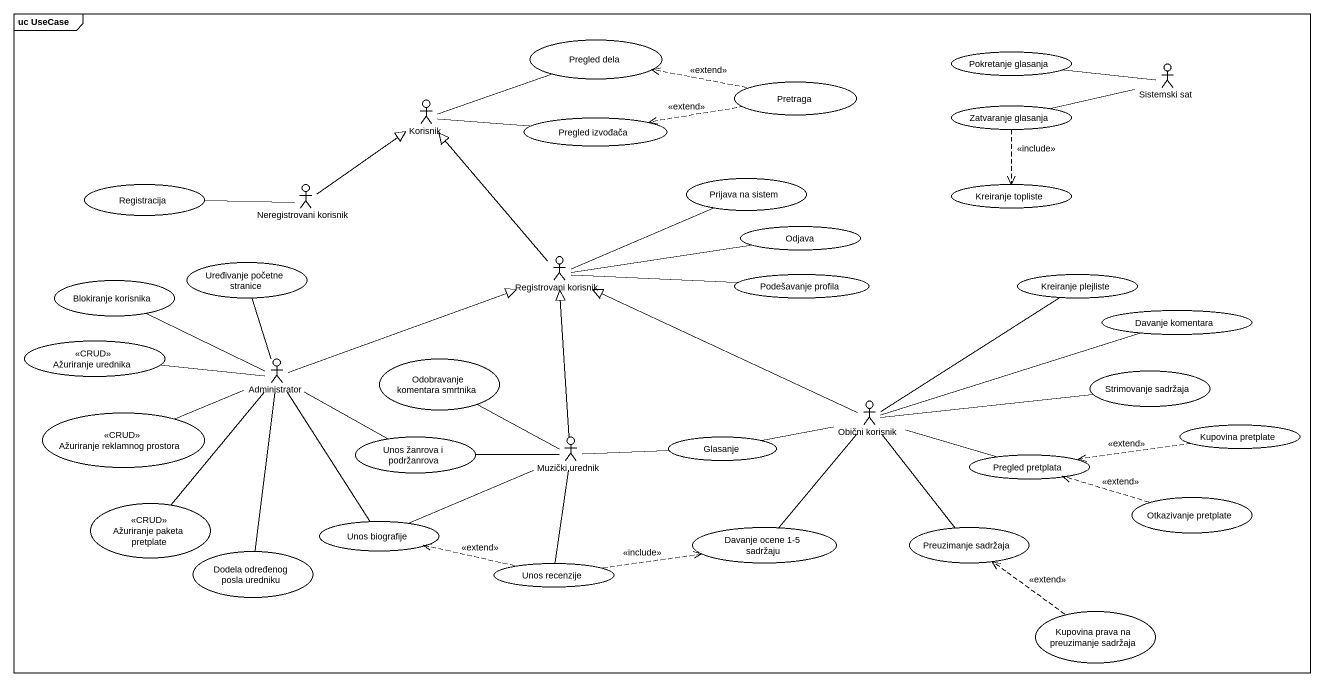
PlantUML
@startuml
mainframe uc UseCase
usecase "Pregled dela" as Pregled_dela
usecase "Pokretanje glasanja" as Pokretanje_glasanja
actor "Sistemski sat" as Sistemski_sat
actor Korisnik
usecase Pretraga
usecase "Zatvaranje glasanja" as Zatvaranje_glasanja
usecase "Pregled izvođača" as Pregled_izvođača
usecase Registracija
actor "Neregistrovani korisnik" as Neregistrovani_korisnik
usecase "Prijava na sistem" as Prijava_na_sistem
usecase "Kreiranje topliste" as Kreiranje_topliste
usecase Odjava
usecase "Uređivanje početne stranice" as Uređivanje_početne_stranice
actor "Registrovani korisnik" as Registrovani_korisnik
usecase "Blokiranje korisnika" as Blokiranje_korisnika
usecase "Podešavanje profila" as Podešavanje_profila
usecase "Kreiranje plejliste" as Kreiranje_plejliste
usecase "Ažuriranje urednika" as Ažuriranje_urednika <<CRUD>>
usecase "Davanje komentara" as Davanje_komentara
actor Administrator
usecase "Odobravanje komentara smrtnika" as Odobravanje_komentara
usecase "Strimovanje sadržaja" as Strimovanje_sadržaja
usecase "Ažuriranje reklamnog prostora" as Ažuriranje_reklamnog <<CRUD>>
actor "Obični korisnik" as Obični_korisnik
usecase "Unos žanrova i podržanrova" as Unos_žanrova_i_podržanrova
actor "Muzički urednik" as Muzički_urednik
usecase Glasanje
usecase "Pregled pretplata" as Pregled_pretplata
usecase "Kupovina pretplate" as Kupovina_pretplate
usecase "Otkazivanje pretplate" as Otkazivanje_pretplate
usecase "Ažuriranje paketa pretplate" as Ažuriranje_paketa_pretplate <<CRUD>>
usecase "Unos biografije" as Unos_biografije
usecase "Davanje ocene 1-5 sadržaju" as Davanje_ocene_1_5_sadržaju
usecase "Preuzimanje sadržaja" as Preuzimanje_sadržaja
usecase "Dodela određenog posla uredniku" as Dodela_određenog_posla
usecase "Unos recenzije" as Unos_recenzije
usecase "Kupovina prava na preuzimanje sadržaja" as Kupovina_prava_na
Pokretanje_glasanja -right- Sistemski_sat
Korisnik -right- Pregled_dela
Korisnik -right- Pregled_izvođača
Pretraga .left.> Pregled_dela : <<extend>>
Pretraga .left.> Pregled_izvođača : <<extend>>
Zatvaranje_glasanja -right- Sistemski_sat
Zatvaranje_glasanja ..> Kreiranje_topliste : <<include>>
Registracija -right- Neregistrovani_korisnik
Neregistrovani_korisnik -up-|> Korisnik
Prijava_na_sistem -left- Registrovani_korisnik
Odjava -left- Registrovani_korisnik
Uređivanje_početne_stranice -- Administrator
Registrovani_korisnik -up-|> Korisnik
Blokiranje_korisnika -right- Administrator
Podešavanje_profila -left- Registrovani_korisnik
Kreiranje_plejliste -- Obični_korisnik
Ažuriranje_urednika -right- Administrator
Davanje_komentara -left- Obični_korisnik
Administrator -right-|> Registrovani_korisnik
Administrator -- Unos_biografije
Odobravanje_komentara -right- Muzički_urednik
Strimovanje_sadržaja -left- Obični_korisnik
Ažuriranje_reklamnog -right- Administrator
Obični_korisnik -left-|> Registrovani_korisnik
Obični_korisnik -- Preuzimanje_sadržaja
Unos_žanrova_i_podržanrova -left- Administrator
Muzički_urednik -up-|> Registrovani_korisnik
Muzički_urednik -left- Unos_žanrova_i_podržanrova
Muzički_urednik -- Unos_recenzije
Glasanje -right- Obični_korisnik
Glasanje -left- Muzički_urednik
Pregled_pretplata -left- Obični_korisnik
Kupovina_pretplate .left.> Pregled_pretplata : <<extend>>
Otkazivanje_pretplate .left.> Pregled_pretplata : <<extend>>
Ažuriranje_paketa_pretplate -up- Administrator
Unos_biografije -right- Muzički_urednik
Davanje_ocene_1_5_sadržaju -up- Obični_korisnik
Dodela_određenog_posla -up- Administrator
Unos_recenzije .left.> Unos_biografije : <<extend>>
Unos_recenzije .right.> Davanje_ocene_1_5_sadržaju : <<include>>
Kupovina_prava_na .up.> Preuzimanje_sadržaja : <<extend>>
@enduml
